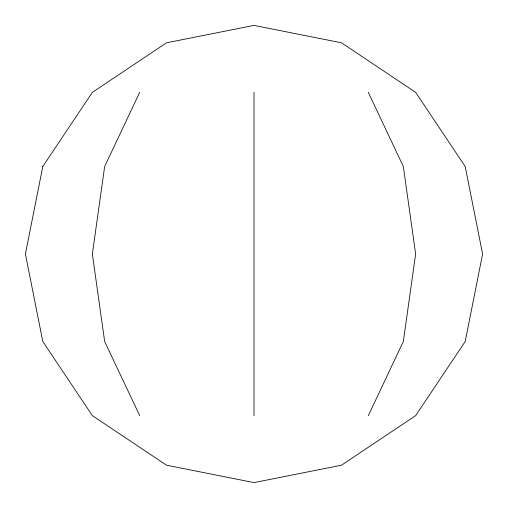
<?xml version="1.0" encoding="UTF-8"?>
<svg xmlns="http://www.w3.org/2000/svg" width="508" height="508" viewBox="0 0 508 508"><rect width="100%" height="100%" fill="white"/><g stroke="black" fill="none" stroke-linecap="round" stroke-linejoin="round"><path stroke-width="0.76" d="M139.7 92.354L104.661 166.516L92.354 254L104.661 341.484L139.7 415.646M368.3 415.646L403.339 341.484L415.646 254L403.339 166.516L368.3 92.354M254 92.354L254 415.646M42.799 166.516L25.4 254L42.799 341.484L92.354 415.646L166.516 465.201L254 482.6L341.484 465.201L415.646 415.646L465.201 341.484L482.6 254L465.201 166.516L415.646 92.354L341.484 42.799L254 25.4L166.516 42.799L92.354 92.354L42.799 166.516"/></g></svg>
